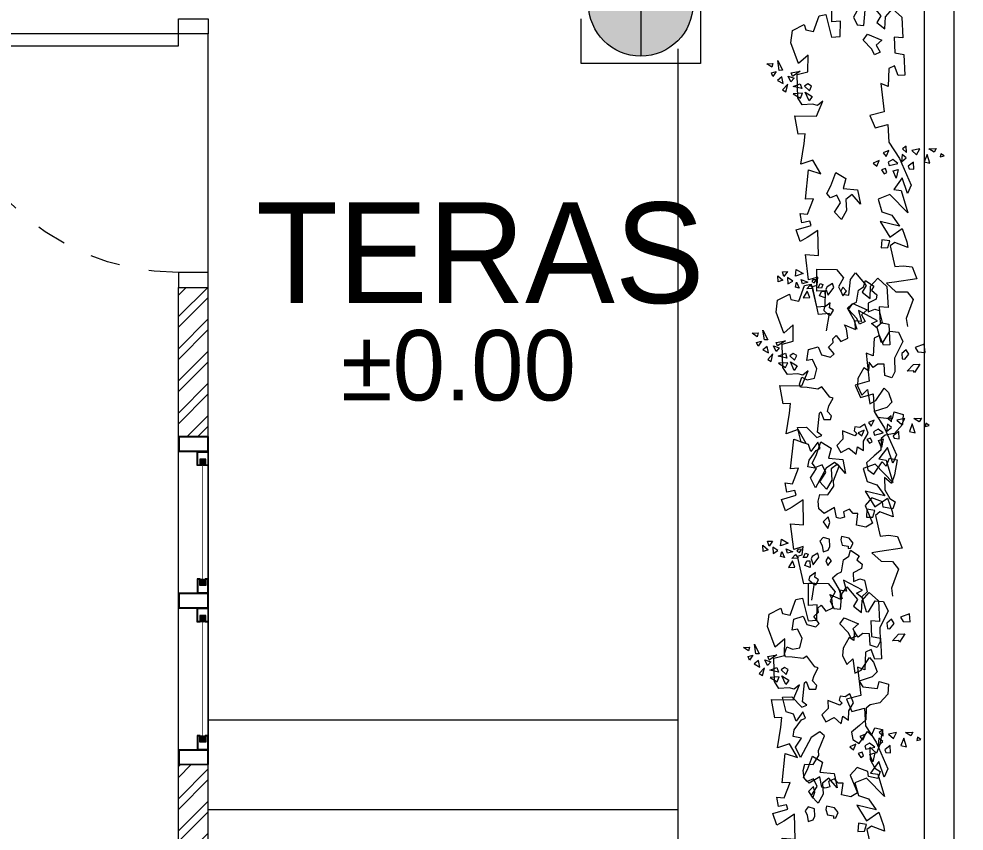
# Model space of a CAD drawing. Header units: millimetres. Extents: x -667 to -468, y -723 to -475.
# Drawn here: x -569.041 to -565.872, y -674.576 to -671.853 of the extents above; entities that cross this region are included whole.
import ezdxf

# ---------------------------------------------------------------- set-up
doc = ezdxf.new("R2010")
doc.units = ezdxf.units.MM
doc.linetypes.add('HIDDEN', pattern=[0.375, 0.25, -0.125])
doc.layers.get('0').update_dxf_attribs({"lineweight": 9})
for name, color, linetype, lineweight in [('COLUMN', 11, 'Continuous', 9), ('dinding', 36, 'Continuous', 9), ('DOOR', 6, 'Continuous', 5), ('HIDDEN', 9, 'HIDDEN', 5), ('NOTASI', 250, 'Continuous', 5), ('pintu', 6, 'Continuous', 5), ('TEXT', 26, 'Continuous', 5)]:
    doc.layers.add(name, color=color, linetype=linetype, lineweight=lineweight)
doc.layers.add('LANDSCAPE', color=7, linetype='Continuous', lineweight=9, true_color=0x002409)
doc.styles.get("Standard").update_dxf_attribs({"font": 'arial.ttf'})

# ---------------------------------------------------------------- blocks, each defined once
blk = doc.blocks.new('*U579')
for points in [[(80973.4, 24533.4), (81023.4, 24533.4), (81023.4, 24433.4), (80973.4, 24433.4)], [(81823.4, 24433.4), (81873.4, 24433.4), (81873.4, 24533.4), (81823.4, 24533.4)], [(81823.4, 24433.4), (81823.4, 23633.4), (81783.4, 23633.4), (81783.4, 24433.4)]]:
    blk.add_lwpolyline(points, close=True)
at = {"layer": 'HIDDEN'}
blk.add_arc((81823.4, 24433.4), 800, 180, 270, dxfattribs=at)
blk = doc.blocks.new('SEMAK')
at = {"layer": 'LANDSCAPE', "lineweight": 5}
for p, q in [((489.1515, 51.826), (489.1637, 51.8539)), ((489.1637, 51.8539), (489.1681, 51.8928)), ((489.1681, 51.8928), (489.1987, 51.8848)), ((489.1987, 51.8848), (489.2107, 51.8621)), ((489.2107, 51.8621), (489.2113, 51.817)), ((489.281, 51.8239), (489.2891, 51.8589)), ((489.2891, 51.8589), (489.326, 51.8656)), ((489.3244, 51.8801), (489.3394, 51.8793)), ((489.326, 51.8656), (489.3244, 51.8801)), ((489.3569, 51.848), (489.3339, 51.8163)), ((489.3394, 51.8793), (489.3569, 51.848)), ((489.1726, 51.8034), (489.1515, 51.826)), ((489.2113, 51.817), (489.1726, 51.8034)), ((489.2865, 51.8048), (489.281, 51.8239)), ((489.3339, 51.8163), (489.2865, 51.8048)), ((489.1786, 51.7071), (489.2037, 51.7504)), ((489.2037, 51.7504), (489.2187, 51.7138)), ((489.4406, 51.7543), (489.3831, 51.7393)), ((489.3831, 51.7393), (489.3961, 51.6673)), ((489.4831, 51.7318), (489.4406, 51.7543)), ((489.4431, 51.6193), (489.4831, 51.7318)), ((489.2109, 51.6773), (489.1786, 51.7071)), ((489.2187, 51.7138), (489.2109, 51.6773)), ((489.2621, 51.6843), (489.2529, 51.6208)), ((489.2826, 51.6915), (489.2621, 51.6843)), ((489.3124, 51.686), (489.2826, 51.6915)), ((489.3069, 51.6525), (489.3124, 51.686)), ((489.3664, 51.6655), (489.3441, 51.6375)), ((489.3961, 51.6673), (489.3664, 51.6655)), ((489.1559, 51.6245), (489.1524, 51.5763)), ((489.1856, 51.6563), (489.1559, 51.6245)), ((489.2529, 51.6208), (489.1856, 51.6563)), ((489.3441, 51.6375), (489.3069, 51.6525)), ((489.4881, 51.5743), (489.4431, 51.6193)), ((489.5556, 51.6343), (489.5531, 51.6018)), ((489.6131, 51.6493), (489.5556, 51.6343)), ((489.5981, 51.5843), (489.6306, 51.6068)), ((489.6306, 51.6068), (489.6131, 51.6493)), ((489.1524, 51.5763), (489.1654, 51.537)), ((489.5531, 51.6018), (489.4881, 51.5743)), ((489.5706, 51.5293), (489.5981, 51.5843)), ((489.1406, 51.4943), (489.1131, 51.4293)), ((489.2131, 51.3743), (489.1406, 51.4943)), ((489.1654, 51.537), (489.2156, 51.5408)), ((489.2156, 51.5408), (489.2546, 51.4885)), ((489.2546, 51.4885), (489.2546, 51.457)), ((489.5731, 51.4518), (489.5706, 51.5293)), ((489.6131, 51.4918), (489.5731, 51.4518)), ((489.6356, 51.4393), (489.6131, 51.4918)), ((489.1131, 51.4293), (489.1531, 51.3743)), ((489.2546, 51.457), (489.2956, 51.3668)), ((489.6574, 51.346), (489.6356, 51.4393)), ((489.1531, 51.3743), (489.1006, 51.3618)), ((489.2681, 51.3418), (489.2131, 51.3743)), ((489.4649, 51.3545), (489.4706, 51.3993)), ((489.4706, 51.3993), (489.5081, 51.4268)), ((489.5081, 51.4268), (489.5631, 51.3543)), ((489.5631, 51.3543), (489.5874, 51.381)), ((489.5874, 51.381), (489.6099, 51.3335)), ((489.1006, 51.3618), (489.1099, 51.321)), ((489.1099, 51.321), (489.1581, 51.2618)), ((489.2956, 51.3668), (489.2681, 51.3418)), ((489.5154, 51.3138), (489.4649, 51.3545)), ((489.5581, 51.282), (489.5154, 51.3138)), ((489.6099, 51.3335), (489.6574, 51.346)), ((489.1239, 51.267), (489.1109, 51.2223)), ((489.1699, 51.211), (489.1239, 51.267)), ((489.1581, 51.2618), (489.1831, 51.2518)), ((489.2864, 51.2373), (489.3086, 51.282)), ((489.3086, 51.282), (489.3609, 51.2578)), ((489.3609, 51.2578), (489.4036, 51.2988)), ((489.4036, 51.2988), (489.4149, 51.2523)), ((489.4149, 51.2523), (489.4501, 51.2783)), ((489.4501, 51.2783), (489.4539, 51.2205)), ((489.5636, 51.2095), (489.5581, 51.282)), ((489.0664, 51.2055), (489.0479, 51.1135)), ((489.1109, 51.2223), (489.0664, 51.2055)), ((489.1831, 51.2518), (489.1699, 51.211)), ((489.3271, 51.2), (489.2864, 51.2373)), ((489.3271, 51.1498), (489.3271, 51.2)), ((489.4539, 51.2205), (489.4854, 51.1723)), ((489.5896, 51.189), (489.5636, 51.2095)), ((489.1056, 51.1155), (489.1651, 51.1823)), ((489.1651, 51.1823), (489.1966, 51.1713)), ((489.1966, 51.1713), (489.1706, 51.1488)), ((489.1706, 51.1488), (489.1894, 51.0325)), ((489.4016, 51.1833), (489.3271, 51.1498)), ((489.3989, 51.152), (489.4149, 51.1703)), ((489.4049, 51.127), (489.3989, 51.152)), ((489.4149, 51.1703), (489.4016, 51.1833)), ((489.4854, 51.1723), (489.4669, 51.1145)), ((489.6494, 51.1815), (489.5896, 51.189)), ((489.7014, 51.1293), (489.6494, 51.1815)), ((489.0479, 51.1135), (489.1056, 51.1155)), ((489.4359, 51.133), (489.4049, 51.127)), ((489.4669, 51.1145), (489.4359, 51.133)), ((489.5489, 51.0755), (489.6399, 51.0903)), ((489.6399, 51.0903), (489.6531, 51.0475)), ((489.7089, 51.068), (489.7014, 51.1293)), ((489.1894, 51.0325), (489.1989, 51.025)), ((489.1989, 51.025), (489.2156, 51.0735)), ((489.2156, 51.0735), (489.2564, 51.0755)), ((489.2639, 51.053), (489.2396, 51.0233)), ((489.2396, 51.0233), (489.2509, 50.9898)), ((489.2564, 51.0755), (489.2639, 51.053)), ((489.5284, 51.04), (489.5489, 51.0755)), ((489.6101, 51.0178), (489.5284, 51.04)), ((489.6419, 50.9878), (489.6101, 51.0178)), ((489.6531, 51.0475), (489.7089, 51.068)), ((489.2509, 50.9898), (489.2789, 50.9433)), ((489.4959, 50.9), (489.5046, 50.9895)), ((489.5046, 50.9895), (489.5439, 50.971)), ((489.5439, 50.971), (489.5991, 50.8968)), ((489.6234, 50.9265), (489.6419, 50.9878)), ((489.2584, 50.9358), (489.2119, 50.8688)), ((489.2789, 50.9433), (489.2584, 50.9358)), ((489.4336, 50.8745), (489.4576, 50.9328)), ((489.4576, 50.9328), (489.4959, 50.9)), ((489.5991, 50.8968), (489.6234, 50.9265)), ((489.0796, 50.865), (489.0741, 50.8463)), ((489.0741, 50.8463), (489.0909, 50.8035)), ((489.1206, 50.8688), (489.0796, 50.865)), ((489.1876, 50.8818), (489.1206, 50.8688)), ((489.2119, 50.8688), (489.1876, 50.8818)), ((489.4386, 50.8295), (489.4336, 50.8745)), ((489.0909, 50.8035), (489.1244, 50.8203)), ((489.1244, 50.8203), (489.1709, 50.813)), ((489.1709, 50.813), (489.1876, 50.7553)), ((489.4801, 50.7653), (489.4386, 50.8295)), ((489.5076, 50.7853), (489.4801, 50.7653)), ((489.5141, 50.731), (489.5076, 50.7853)), ((489.6081, 50.8193), (489.6066, 50.7485)), ((489.6506, 50.8368), (489.6081, 50.8193)), ((489.6706, 50.7993), (489.6506, 50.8368)), ((489.6731, 50.7143), (489.6706, 50.7993)), ((489.7864, 50.7995), (489.7471, 50.7995)), ((489.7471, 50.7995), (489.7881, 50.7603)), ((489.7919, 50.8105), (489.7864, 50.7995)), ((489.8274, 50.7603), (489.7919, 50.8105)), ((489.1876, 50.7553), (489.1634, 50.6975)), ((489.5366, 50.766), (489.5141, 50.731)), ((489.5666, 50.746), (489.5366, 50.766)), ((489.6066, 50.7485), (489.5666, 50.746)), ((489.7881, 50.7603), (489.8274, 50.7603)), ((489.1281, 50.7013), (489.1429, 50.6343)), ((489.1634, 50.6975), (489.1281, 50.7013)), ((489.2024, 50.6193), (489.2211, 50.6715)), ((489.2211, 50.6715), (489.2769, 50.6883)), ((489.2994, 50.6695), (489.2676, 50.6248)), ((489.2769, 50.6883), (489.2994, 50.6695)), ((489.7306, 50.6143), (489.6731, 50.7143)), ((489.7186, 50.6883), (489.7206, 50.7218)), ((489.7484, 50.666), (489.7186, 50.6883)), ((489.7206, 50.7218), (489.7354, 50.7238)), ((489.7354, 50.7238), (489.7634, 50.694)), ((489.7634, 50.694), (489.7484, 50.666)), ((489.8049, 50.656), (489.8194, 50.6835)), ((489.8194, 50.6835), (489.8644, 50.6885)), ((489.8644, 50.6885), (489.8619, 50.6385)), ((489.1429, 50.6343), (489.2024, 50.6193)), ((489.2676, 50.6248), (489.2974, 50.5988)), ((489.5719, 50.5175), (489.5931, 50.6093)), ((489.5931, 50.6093), (489.6081, 50.6118)), ((489.6081, 50.6118), (489.6531, 50.5468)), ((489.7056, 50.5543), (489.7306, 50.6143)), ((489.8619, 50.6385), (489.8049, 50.656)), ((489.2974, 50.5988), (489.2956, 50.5745)), ((489.2956, 50.5745), (489.3179, 50.556)), ((489.3179, 50.556), (489.3441, 50.595)), ((489.3441, 50.595), (489.3886, 50.5765)), ((489.3886, 50.5765), (489.3849, 50.517)), ((489.6531, 50.5468), (489.7056, 50.5543)), ((489.2606, 50.5228), (489.2836, 50.4173)), ((489.3739, 50.4928), (489.4389, 50.5243)), ((489.3849, 50.517), (489.3739, 50.4928)), ((489.4339, 50.4693), (489.4489, 50.5228)), ((489.4389, 50.5243), (489.4409, 50.4778)), ((489.5744, 50.5228), (489.5409, 50.4923)), ((489.5409, 50.4923), (489.5789, 50.4768)), ((489.6074, 50.489), (489.5719, 50.5175)), ((489.5934, 50.4145), (489.6074, 50.489)), ((489.7576, 50.4728), (489.7626, 50.5228)), ((489.4409, 50.4778), (489.3961, 50.3903)), ((489.4794, 50.4768), (489.4339, 50.4693)), ((489.4644, 50.4083), (489.4794, 50.4768)), ((489.5789, 50.4768), (489.4644, 50.4083)), ((489.8076, 50.3578), (489.7576, 50.4728)), ((489.2156, 50.4188), (489.1866, 50.2448)), ((489.2836, 50.4173), (489.2156, 50.4188)), ((489.2491, 50.396), (489.2751, 50.422)), ((489.2529, 50.3773), (489.2491, 50.396)), ((489.2919, 50.3513), (489.2529, 50.3773)), ((489.2751, 50.422), (489.2901, 50.4275)), ((489.3086, 50.3978), (489.2864, 50.381)), ((489.2864, 50.381), (489.2919, 50.3513)), ((489.2901, 50.4275), (489.3086, 50.3978)), ((489.3961, 50.3903), (489.4259, 50.366)), ((489.5246, 50.42), (489.5654, 50.4053)), ((489.5264, 50.366), (489.5246, 50.42)), ((489.5654, 50.4053), (489.5934, 50.4145)), ((489.2616, 50.3183), (489.2276, 50.3048)), ((489.2616, 50.2773), (489.2616, 50.3183)), ((489.4259, 50.366), (489.4539, 50.355)), ((489.4539, 50.355), (489.4706, 50.2823)), ((489.5786, 50.342), (489.5264, 50.366)), ((489.5526, 50.286), (489.5841, 50.3158)), ((489.5841, 50.3158), (489.5786, 50.342)), ((489.7726, 50.3078), (489.8076, 50.3578)), ((489.1256, 50.3123), (489.1666, 50.3123)), ((489.1526, 50.2713), (489.1256, 50.3123)), ((489.1506, 50.2573), (489.1736, 50.2343)), ((489.1891, 50.2573), (489.1506, 50.2573)), ((489.1666, 50.3123), (489.1526, 50.2713)), ((489.1736, 50.2343), (489.1891, 50.2573)), ((489.2431, 50.2563), (489.2211, 50.2543)), ((489.2211, 50.2543), (489.2356, 50.2283)), ((489.2276, 50.3048), (489.2411, 50.2773)), ((489.2411, 50.2773), (489.2616, 50.2773)), ((489.2521, 50.2358), (489.2431, 50.2563)), ((489.2696, 50.2655), (489.2806, 50.3028)), ((489.2769, 50.2508), (489.2696, 50.2655)), ((489.2806, 50.3028), (489.3179, 50.258)), ((489.3179, 50.258), (489.3124, 50.232)), ((489.3609, 50.2823), (489.3719, 50.312)), ((489.3756, 50.258), (489.3609, 50.2823)), ((489.3719, 50.312), (489.3961, 50.2843)), ((489.3961, 50.2843), (489.3756, 50.258)), ((489.4706, 50.2823), (489.5041, 50.2618)), ((489.5041, 50.2618), (489.5171, 50.2245)), ((489.5171, 50.2245), (489.5674, 50.2618)), ((489.5674, 50.2618), (489.5526, 50.286)), ((489.6476, 50.2478), (489.7026, 50.3028)), ((489.7026, 50.3028), (489.7726, 50.3078)), ((488.9746, 50.2038), (488.9746, 50.1658)), ((489.0051, 50.1963), (488.9746, 50.2038)), ((488.9746, 50.1658), (489.0051, 50.1963)), ((489.0356, 50.2193), (489.0661, 50.2038)), ((489.0356, 50.1813), (489.0356, 50.2193)), ((489.0661, 50.2038), (489.0356, 50.1813)), ((489.1041, 50.2493), (489.0811, 50.2418)), ((489.0811, 50.2418), (489.0891, 50.2113)), ((489.0891, 50.2113), (489.1041, 50.2493)), ((489.1251, 50.2233), (489.1181, 50.1963)), ((489.1181, 50.1963), (489.1591, 50.2163)), ((489.1591, 50.2163), (489.1251, 50.2233)), ((489.1651, 50.2018), (489.1536, 50.0428)), ((489.2231, 50.1873), (489.1651, 50.2018)), ((489.1841, 50.2138), (489.1991, 50.2228)), ((489.1916, 50.2023), (489.1841, 50.2138)), ((489.1866, 50.2448), (489.2156, 50.2378)), ((489.2136, 50.2043), (489.1916, 50.2023)), ((489.1991, 50.2228), (489.2136, 50.2043)), ((489.2156, 50.2378), (489.2231, 50.1873)), ((489.2356, 50.2283), (489.2521, 50.2358)), ((489.3124, 50.232), (489.2769, 50.2508)), ((489.6976, 50.2428), (489.6476, 50.2478)), ((489.8366, 50.2293), (489.6976, 50.2428)), ((489.8116, 50.1543), (489.8366, 50.2293)), ((489.0126, 50.1733), (489.0051, 50.1428)), ((489.0051, 50.1428), (489.0356, 50.1428)), ((489.0356, 50.1428), (489.0126, 50.1733)), ((489.0846, 50.1748), (489.0916, 50.1338)), ((489.1321, 50.1613), (489.0846, 50.1748)), ((489.0916, 50.1338), (489.1321, 50.1613)), ((489.6816, 50.0168), (489.7046, 50.1473)), ((489.7046, 50.1473), (489.7566, 50.1443)), ((489.7566, 50.1443), (489.8116, 50.1543)), ((489.1536, 50.0428), (489.2336, 50.0528)), ((489.2336, 50.0528), (489.2386, 49.8978)), ((489.6261, 50.0258), (489.6661, 50.0258)), ((489.6311, 49.9758), (489.6261, 50.0258)), ((489.6661, 50.0258), (489.6811, 49.9858)), ((489.7916, 50.0318), (489.7116, 49.9968)), ((489.7866, 49.9968), (489.7916, 50.0318)), ((489.6266, 49.8628), (489.6816, 49.9628)), ((489.6811, 49.9858), (489.6311, 49.9758)), ((489.7116, 49.9968), (489.6816, 50.0168)), ((489.6816, 49.9628), (489.7616, 49.9128)), ((489.7616, 49.9128), (489.7866, 49.9968)), ((489.1251, 49.9603), (489.1036, 49.8878)), ((489.1686, 49.9388), (489.1251, 49.9603)), ((489.2386, 49.8978), (489.1686, 49.9388)), ((489.1036, 49.8878), (489.1976, 49.8663)), ((489.1401, 49.8448), (489.1331, 49.7868)), ((489.1906, 49.8373), (489.1401, 49.8448)), ((489.1976, 49.8663), (489.1906, 49.8373)), ((489.7466, 49.8978), (489.6266, 49.8628)), ((489.7016, 49.8278), (489.7466, 49.8978)), ((489.1331, 49.7868), (489.1786, 49.7938)), ((489.1786, 49.7938), (489.2206, 49.6998)), ((489.3881, 49.8378), (489.3471, 49.7903)), ((489.3471, 49.7903), (489.3881, 49.7338)), ((489.4221, 49.7833), (489.3881, 49.8378)), ((489.6216, 49.7228), (489.6416, 49.8028)), ((489.6416, 49.8028), (489.7016, 49.8278)), ((489.8016, 49.8178), (489.6966, 49.6978)), ((489.7666, 49.6778), (489.8016, 49.8178)), ((489.3881, 49.7338), (489.3676, 49.6863)), ((489.4221, 49.7143), (489.4221, 49.7833)), ((489.5106, 49.7483), (489.4631, 49.6868)), ((489.4971, 49.6598), (489.5106, 49.7483)), ((489.1706, 49.6998), (489.1996, 49.5183)), ((489.2206, 49.6998), (489.1706, 49.6998)), ((489.3266, 49.6998), (489.3061, 49.6728)), ((489.3061, 49.6728), (489.3336, 49.6253)), ((489.3676, 49.6863), (489.3266, 49.6998)), ((489.4631, 49.6868), (489.4221, 49.7143)), ((489.6966, 49.6978), (489.6216, 49.7228)), ((489.7216, 49.6678), (489.7666, 49.6778)), ((489.7781, 49.5988), (489.7216, 49.6678)), ((489.8066, 49.6978), (489.7781, 49.5988)), ((489.8316, 49.6478), (489.8066, 49.6978)), ((489.3336, 49.6253), (489.3676, 49.5438)), ((489.4086, 49.6463), (489.4971, 49.6598)), ((489.4291, 49.5848), (489.4086, 49.6463)), ((489.7666, 49.4778), (489.8316, 49.6478)), ((489.3676, 49.5438), (489.4291, 49.5848)), ((489.6531, 49.5428), (489.6676, 49.5673)), ((489.6676, 49.5673), (489.6846, 49.5598)), ((489.6846, 49.5598), (489.6771, 49.5353)), ((489.7406, 49.5983), (489.7251, 49.5528)), ((489.7251, 49.5528), (489.7556, 49.5448)), ((489.7556, 49.5448), (489.7406, 49.5983)), ((489.1996, 49.5183), (489.2746, 49.5483)), ((489.2746, 49.5483), (489.2301, 49.4598)), ((489.6016, 49.4988), (489.6236, 49.5183)), ((489.6406, 49.4843), (489.6016, 49.4988)), ((489.6236, 49.5183), (489.6406, 49.4843)), ((489.6771, 49.5353), (489.6531, 49.5428)), ((489.6966, 49.4978), (489.7016, 49.5178)), ((489.7266, 49.4828), (489.6966, 49.4978)), ((489.7016, 49.5178), (489.7566, 49.5078)), ((489.7566, 49.5078), (489.7266, 49.4828)), ((489.7786, 49.4998), (489.8091, 49.4768)), ((489.7861, 49.4538), (489.7786, 49.4998)), ((489.8186, 49.5293), (489.8236, 49.5443)), ((489.8536, 49.5043), (489.8186, 49.5293)), ((489.8236, 49.5443), (489.8536, 49.5493)), ((489.8536, 49.5493), (489.8536, 49.5043)), ((489.9196, 49.5063), (489.9546, 49.5163)), ((489.9396, 49.4613), (489.9196, 49.5063)), ((489.9546, 49.5163), (489.9396, 49.4613)), ((489.1541, 49.4818), (489.1811, 49.3553)), ((489.2301, 49.4598), (489.1541, 49.4818)), ((489.6681, 49.4378), (489.6851, 49.4623)), ((489.7046, 49.4258), (489.6681, 49.4378)), ((489.6851, 49.4623), (489.7046, 49.4258)), ((489.7066, 49.3728), (489.7666, 49.4778)), ((489.8091, 49.4768), (489.7861, 49.4538)), ((489.7896, 49.4193), (489.8126, 49.4423)), ((489.8126, 49.4423), (489.8126, 49.4043)), ((489.8461, 49.4323), (489.8751, 49.4608)), ((489.8966, 49.4248), (489.8461, 49.4323)), ((489.8751, 49.4608), (489.8966, 49.4248)), ((489.9836, 49.4498), (489.9516, 49.4278)), ((489.9981, 49.4278), (489.9836, 49.4498)), ((490.0196, 49.4813), (490.0446, 49.4763)), ((490.0246, 49.4613), (490.0196, 49.4813)), ((490.0446, 49.4763), (490.0246, 49.4613)), ((489.8126, 49.4043), (489.7896, 49.4193)), ((489.9516, 49.4278), (489.9981, 49.4278)), ((489.1811, 49.3553), (489.1911, 49.2953)), ((489.7066, 49.2628), (489.7066, 49.3728)), ((489.1461, 49.2953), (489.1311, 49.1803)), ((489.1911, 49.2953), (489.1461, 49.2953)), ((489.5981, 49.2023), (489.6271, 49.2808)), ((489.6271, 49.2808), (489.7066, 49.2628)), ((489.6866, 49.1828), (489.5981, 49.2023)), ((489.1311, 49.1803), (489.2661, 49.1898)), ((489.2661, 49.1898), (489.3111, 49.0988)), ((489.6766, 49.0068), (489.6866, 49.1828)), ((489.1811, 49.1138), (489.1561, 49.0688)), ((489.2461, 49.1138), (489.1811, 49.1138)), ((489.2246, 49.0918), (489.2041, 49.0373)), ((489.2451, 49.0648), (489.2246, 49.0918)), ((489.2761, 49.1238), (489.2461, 49.1138)), ((489.3111, 49.0988), (489.2761, 49.1238)), ((489.0636, 49.0153), (489.0841, 49.0288)), ((489.0841, 49.0288), (489.0976, 48.9813)), ((489.1296, 49.0423), (489.1726, 49.0713)), ((489.1871, 49.0428), (489.1296, 49.0423)), ((489.1561, 49.0688), (489.1586, 48.9238)), ((489.1726, 49.0713), (489.1871, 49.0428)), ((489.2016, 48.9998), (489.2306, 49.0288)), ((489.2041, 49.0373), (489.2451, 49.0648)), ((489.2306, 49.0288), (489.2451, 49.0003)), ((489.7196, 49.0268), (489.6766, 49.0068)), ((489.7301, 48.9168), (489.7196, 49.0268)), ((489.0366, 48.9543), (489.0706, 48.9748)), ((489.0976, 48.9813), (489.0636, 49.0153)), ((489.0706, 48.9748), (489.0641, 48.9338)), ((489.1181, 48.9683), (489.1036, 48.9323)), ((489.1396, 48.9468), (489.1181, 48.9683)), ((489.1836, 49.0128), (489.1301, 48.9978)), ((489.1301, 48.9978), (489.1761, 48.9823)), ((489.1761, 48.9823), (489.1836, 49.0128)), ((489.2236, 48.9858), (489.2016, 48.9998)), ((489.2451, 49.0003), (489.2236, 48.9858)), ((489.7861, 48.9638), (489.7656, 48.9023)), ((489.8271, 48.9638), (489.7861, 48.9638)), ((489.8271, 48.8343), (489.8271, 48.9638)), ((489.0081, 48.9293), (489.0006, 48.9063)), ((489.0006, 48.9063), (489.0311, 48.8988)), ((489.0311, 48.8988), (489.0081, 48.9293)), ((489.0641, 48.9338), (489.0366, 48.9543)), ((489.1036, 48.9323), (489.1396, 48.9468)), ((489.1296, 48.9338), (489.1226, 48.9123)), ((489.1226, 48.9123), (489.1801, 48.9053)), ((489.1801, 48.9053), (489.1296, 48.9343)), ((489.1586, 48.9238), (489.2266, 48.9103)), ((489.2266, 48.9103), (489.2336, 48.8083)), ((489.7656, 48.9023), (489.7301, 48.9168)), ((489.0056, 48.8708), (488.9751, 48.8478)), ((488.9751, 48.8478), (489.0131, 48.8478)), ((489.0131, 48.8478), (489.0056, 48.8708)), ((489.0501, 48.8928), (489.0431, 48.8313)), ((489.0431, 48.8313), (489.0706, 48.8928)), ((489.0706, 48.8928), (489.0501, 48.8928)), ((489.1721, 48.8563), (489.1311, 48.7253)), ((489.2336, 48.8083), (489.1721, 48.8563)), ((489.6301, 48.7903), (489.5801, 48.7318)), ((489.6446, 48.8263), (489.6301, 48.7903)), ((489.6811, 48.8118), (489.6446, 48.8263)), ((489.6596, 48.7683), (489.6811, 48.8118)), ((489.7726, 48.8208), (489.8271, 48.8343)), ((489.7726, 48.7238), (489.7726, 48.8208)), ((489.5801, 48.7318), (489.6091, 48.6958)), ((489.6091, 48.6958), (489.6961, 48.7393)), ((489.6961, 48.7393), (489.6596, 48.7683)), ((489.8271, 48.7308), (489.7726, 48.7238)), ((489.8271, 48.6013), (489.8271, 48.7308)), ((489.1311, 48.7253), (489.1446, 48.6503)), ((489.3566, 48.5613), (489.3836, 48.7033)), ((489.3836, 48.7033), (489.4381, 48.7033)), ((489.4381, 48.7033), (489.4451, 48.6078)), ((489.6706, 48.6283), (489.7181, 48.6693)), ((489.7181, 48.6693), (489.7251, 48.5943)), ((489.1446, 48.6503), (489.2196, 48.6163)), ((489.2196, 48.6163), (489.2266, 48.6503)), ((489.2266, 48.6503), (489.2746, 48.6638)), ((489.2746, 48.6638), (489.3156, 48.5683)), ((489.5271, 48.5873), (489.5476, 48.6348)), ((489.5476, 48.6348), (489.5886, 48.6418)), ((489.5886, 48.6418), (489.6021, 48.5463)), ((489.6976, 48.5873), (489.6706, 48.6283)), ((489.3156, 48.5683), (489.3566, 48.5613)), ((489.3906, 48.6078), (489.3976, 48.4713)), ((489.4451, 48.6078), (489.3906, 48.6078)), ((489.5611, 48.5328), (489.5271, 48.5873)), ((489.6361, 48.5053), (489.6976, 48.5873)), ((489.7251, 48.5943), (489.7726, 48.5468)), ((489.7726, 48.5468), (489.8271, 48.6013)), ((489.5201, 48.4783), (489.5611, 48.5328)), ((489.6021, 48.5463), (489.6361, 48.5053)), ((489.3976, 48.4713), (489.5201, 48.4783))]:
    blk.add_line(p, q, dxfattribs=at)
blk = doc.blocks.new('kolommm bulat')
at = {"layer": 'NOTASI'}
h = blk.add_hatch(color=256, dxfattribs=at)
h.paths.add_polyline_path([(-808.9141, -494.9305), (-808.9141, -495.1055), (-808.7391, -495.1055, 0.414214)])
h.paths.add_polyline_path([(-808.9141, -494.9305, 0.414214), (-809.0891, -495.1055), (-808.9141, -495.1055)])
h.paths.add_polyline_path([(-808.9141, -495.1055), (-809.0891, -495.1055, 0.414214), (-808.9141, -495.2805)])
h.paths.add_polyline_path([(-808.7391, -495.1055), (-808.9141, -495.1055), (-808.9141, -495.2805, 0.414214)])
for p, q in [((-808.9141, -494.9305), (-808.9141, -495.2805)), ((-809.0891, -495.1055), (-808.7391, -495.1055))]:
    blk.add_line(p, q)
blk.add_circle((-808.9141, -495.1055), 0.175)
blk = doc.blocks.new('FCE')
h = blk.add_hatch()
h.set_pattern_fill('ANSI31', color=30, scale=0.02, angle=-180, style=0)
h.set_pattern_definition([(45, (-1849.7851361, -2568.5427676), (-0.0017677669529, 0.0017677669529), [])])
h.paths.add_polyline_path([(-655.011, -509.7223), (-655.009, -509.7223, -0.354282), (-655.007, -509.7193), (-655.027, -509.7193), (-655.027, -509.7273), (-655.011, -509.7273)])
h.paths.add_polyline_path([(-655.027, -509.7113), (-655.027, -509.7193), (-655.007, -509.7193, -0.354282), (-655.009, -509.7163), (-655.011, -509.7163), (-655.011, -509.7113)])
h = blk.add_hatch()
h.set_pattern_fill('ANSI31', color=30, scale=0.02, angle=-180, style=0)
h.set_pattern_definition([(135, (540.1511286, -2568.5427676), (0.0017677669529, 0.0017677669529), [])])
h.paths.add_polyline_path([(-654.623, -509.7223), (-654.625, -509.7223, 0.354282), (-654.627, -509.7193), (-654.607, -509.7193), (-654.607, -509.7273), (-654.623, -509.7273)])
h.paths.add_polyline_path([(-654.607, -509.7113), (-654.607, -509.7193), (-654.627, -509.7193, 0.354282), (-654.625, -509.7163), (-654.623, -509.7163), (-654.623, -509.7113)])
h = blk.add_hatch()
h.set_pattern_fill('ANSI31', color=30, scale=0.02, angle=-180, style=0)
h.set_pattern_definition([(45, (-1849.2601361, -2568.5427676), (-0.0017677669529, 0.0017677669529), [])])
h.paths.add_polyline_path([(-654.486, -509.7223), (-654.484, -509.7223, -0.354282), (-654.482, -509.7193), (-654.502, -509.7193), (-654.502, -509.7273), (-654.486, -509.7273)])
h.paths.add_polyline_path([(-654.502, -509.7113), (-654.502, -509.7193), (-654.482, -509.7193, -0.354282), (-654.484, -509.7163), (-654.486, -509.7163), (-654.486, -509.7113)])
h = blk.add_hatch()
h.set_pattern_fill('ANSI31', color=30, scale=0.02, angle=-180, style=0)
h.set_pattern_definition([(135, (540.6761286, -2568.5427676), (0.0017677669529, 0.0017677669529), [])])
h.paths.add_polyline_path([(-654.098, -509.7223), (-654.1, -509.7223, 0.354282), (-654.102, -509.7193), (-654.082, -509.7193), (-654.082, -509.7273), (-654.098, -509.7273)])
h.paths.add_polyline_path([(-654.082, -509.7113), (-654.082, -509.7193), (-654.102, -509.7193, 0.354282), (-654.1, -509.7163), (-654.098, -509.7163), (-654.098, -509.7113)])
for points in [[(-655.0545, -509.6381), (-655.1045, -509.6381), (-655.1045, -509.7381), (-655.0545, -509.7381)], [(-655.1045, -509.6381), (-654.0045, -509.6381), (-654.0045, -509.7381), (-655.1045, -509.7381)], [(-655.0565, -509.6401), (-655.1025, -509.6401), (-655.1025, -509.7361), (-655.0565, -509.7361)], [(-654.5295, -509.6381), (-654.5795, -509.6381), (-654.5795, -509.7381), (-654.5295, -509.7381)], [(-654.5315, -509.6401), (-654.5775, -509.6401), (-654.5775, -509.7361), (-654.5315, -509.7361)], [(-654.0045, -509.6381), (-654.0545, -509.6381), (-654.0545, -509.7381), (-654.0045, -509.7381)], [(-654.0065, -509.6401), (-654.0525, -509.6401), (-654.0525, -509.7361), (-654.0065, -509.7361)], [(-655.029, -509.7093), (-655.009, -509.7093), (-655.009, -509.7026), (-655.0525, -509.7026), (-655.0525, -509.7361), (-655.009, -509.7361), (-655.009, -509.7293), (-655.029, -509.7293)], [(-654.605, -509.7093), (-654.625, -509.7093), (-654.625, -509.7026), (-654.5815, -509.7026), (-654.5815, -509.7361), (-654.625, -509.7361), (-654.625, -509.7293), (-654.605, -509.7293)], [(-654.504, -509.7093), (-654.484, -509.7093), (-654.484, -509.7026), (-654.5275, -509.7026), (-654.5275, -509.7361), (-654.484, -509.7361), (-654.484, -509.7293), (-654.504, -509.7293)], [(-654.08, -509.7093), (-654.1, -509.7093), (-654.1, -509.7026), (-654.0565, -509.7026), (-654.0565, -509.7361), (-654.1, -509.7361), (-654.1, -509.7293), (-654.08, -509.7293)]]:
    blk.add_lwpolyline(points, close=True)
for points in [[(-655.009, -509.7133), (-655.009, -509.7113), (-655.009, -509.7163), (-655.009, -509.7113), (-655.007, -509.7113), (-655.007, -509.7006), (-655.0545, -509.7006), (-655.0545, -509.7381), (-655.007, -509.7381), (-655.007, -509.7273), (-655.009, -509.7273), (-655.009, -509.7223), (-655.009, -509.7273)], [(-654.625, -509.7133), (-654.625, -509.7113), (-654.625, -509.7163), (-654.625, -509.7113), (-654.627, -509.7113), (-654.627, -509.7006), (-654.5795, -509.7006), (-654.5795, -509.7381), (-654.627, -509.7381), (-654.627, -509.7273), (-654.625, -509.7273), (-654.625, -509.7223), (-654.625, -509.7273)], [(-654.484, -509.7133), (-654.484, -509.7113), (-654.484, -509.7163), (-654.484, -509.7113), (-654.482, -509.7113), (-654.482, -509.7006), (-654.5295, -509.7006), (-654.5295, -509.7381), (-654.482, -509.7381), (-654.482, -509.7273), (-654.484, -509.7273), (-654.484, -509.7223), (-654.484, -509.7273)], [(-654.1, -509.7133), (-654.1, -509.7113), (-654.1, -509.7163), (-654.1, -509.7113), (-654.102, -509.7113), (-654.102, -509.7006), (-654.0545, -509.7006), (-654.0545, -509.7381), (-654.102, -509.7381), (-654.102, -509.7273), (-654.1, -509.7273), (-654.1, -509.7223), (-654.1, -509.7273)], [(-655.009, -509.7223), (-655.011, -509.7223), (-655.011, -509.7273), (-655.027, -509.7273), (-655.027, -509.7113), (-655.011, -509.7113), (-655.011, -509.7163), (-655.009, -509.7163)], [(-654.625, -509.7223), (-654.623, -509.7223), (-654.623, -509.7273), (-654.607, -509.7273), (-654.607, -509.7113), (-654.623, -509.7113), (-654.623, -509.7163), (-654.625, -509.7163)], [(-654.484, -509.7223), (-654.486, -509.7223), (-654.486, -509.7273), (-654.502, -509.7273), (-654.502, -509.7113), (-654.486, -509.7113), (-654.486, -509.7163), (-654.484, -509.7163)], [(-654.1, -509.7223), (-654.098, -509.7223), (-654.098, -509.7273), (-654.082, -509.7273), (-654.082, -509.7113), (-654.098, -509.7113), (-654.098, -509.7163), (-654.1, -509.7163)]]:
    blk.add_lwpolyline(points)
at = {"color": 20, "const_width": 0.002}
for points in [[(-654.623, -509.7193), (-655.011, -509.7193)], [(-654.098, -509.7193), (-654.486, -509.7193)]]:
    blk.add_lwpolyline(points, dxfattribs=at)
for centre, start, end in [((-655.0062, -509.7166), 174.6734, 252.7067), ((-655.0062, -509.7221), 107.2933, 185.3266), ((-654.6279, -509.7166), 287.2933, 5.3266), ((-654.6279, -509.7221), 354.6734, 72.7067), ((-654.4812, -509.7166), 174.6734, 252.7067), ((-654.4812, -509.7221), 107.2933, 185.3266), ((-654.1029, -509.7166), 287.2933, 5.3266), ((-654.1029, -509.7221), 354.6734, 72.7067)]:
    blk.add_arc(centre, 0.00286, start, end)

msp = doc.modelspace()

# ---------------------------------------------------------------- hatches: boundary and pattern name
at = {"layer": 'NOTASI'}
h = msp.add_hatch(dxfattribs=at)
h.set_pattern_fill('ANSI32', color=256, scale=0.008, style=0)
h.set_pattern_definition([(45, (75.192764, -159.11501), (-0.053881537, 0.053881537), []), (45, (75.228685, -159.11501), (-0.053881537, 0.053881537), [])])
h.paths.add_polyline_path([(-568.4055, -672.7531), (-568.5055, -672.7531), (-568.5055, -673.2531), (-568.4055, -673.2531)])
h.paths.add_polyline_path([(-568.4055, -674.3531), (-568.5055, -674.3531), (-568.5055, -674.6354, -0.145898), (-568.4055, -674.6354)])

# ---------------------------------------------------------------- linework, layer by layer
msp.add_lwpolyline([(-566.9055, -671.6031), (-566.7555, -671.6031), (-566.7555, -672.0031), (-567.1555, -672.0031), (-567.1555, -671.8531)])
at = {"layer": 'dinding'}
for p, q in [((-565.9055, -664.7531), (-565.9055, -684.8531)), ((-566.0055, -664.8531), (-566.0055, -684.7531)), ((-568.4055, -672.7031), (-568.4055, -671.9031)), ((-566.8305, -674.8031), (-566.8305, -671.9531)), ((-568.5055, -674.6531), (-568.5055, -672.7531)), ((-568.4055, -674.6531), (-568.4055, -672.7531)), ((-568.4055, -674.2031), (-566.8305, -674.2031)), ((-568.4055, -674.5031), (-566.8305, -674.5031))]:
    msp.add_line(p, q, dxfattribs=at)

# ---------------------------------------------------------------- block references
at = {"layer": 'COLUMN'}
msp.add_blockref('kolommm bulat', (241.9586, -176.6976), dxfattribs=at)
at = {"layer": 'DOOR', "xscale": -0.0009999999999763531, "yscale": 0.0009999999999763531, "zscale": 0.0009999999999763531, "rotation": 270}
msp.add_blockref('*U579', (-592.9389, -753.7265), dxfattribs=at)
at = {"layer": 'LANDSCAPE', "xscale": -0.5397948623633152, "yscale": 0.5397948623633152, "zscale": 0.5397948623633152, "rotation": 182.9524330381508}
for p in [(-831.4868, -659.2656), (-831.5365, -660.1693), (-831.565, -661.2222)]:
    msp.add_blockref('SEMAK', p, dxfattribs=at)
at = {"layer": 'pintu', "rotation": 90.00000000000001}
msp.add_blockref('FCE', (-1078.1436, -19.2486), dxfattribs=at)

# ---------------------------------------------------------------- texts
at = {"layer": 'TEXT', "insert": (-568.2462, -672.4681), "char_height": 0.3375, "width": 1.34779, "attachment_point": 1}
msp.add_mtext('{\\fAvantGarde Bk BT|b0|i0|c0|p34;TERAS}', dxfattribs=at)
at = {"layer": 'TEXT', "lineweight": 9, "insert": (-567.567, -673.0159), "char_height": 0.236139, "attachment_point": 5}
msp.add_mtext('{\\fIrisUPC|b0|i0|c0|p34;%%P0.00}', dxfattribs=at)

doc.saveas('drawing.dxf')
